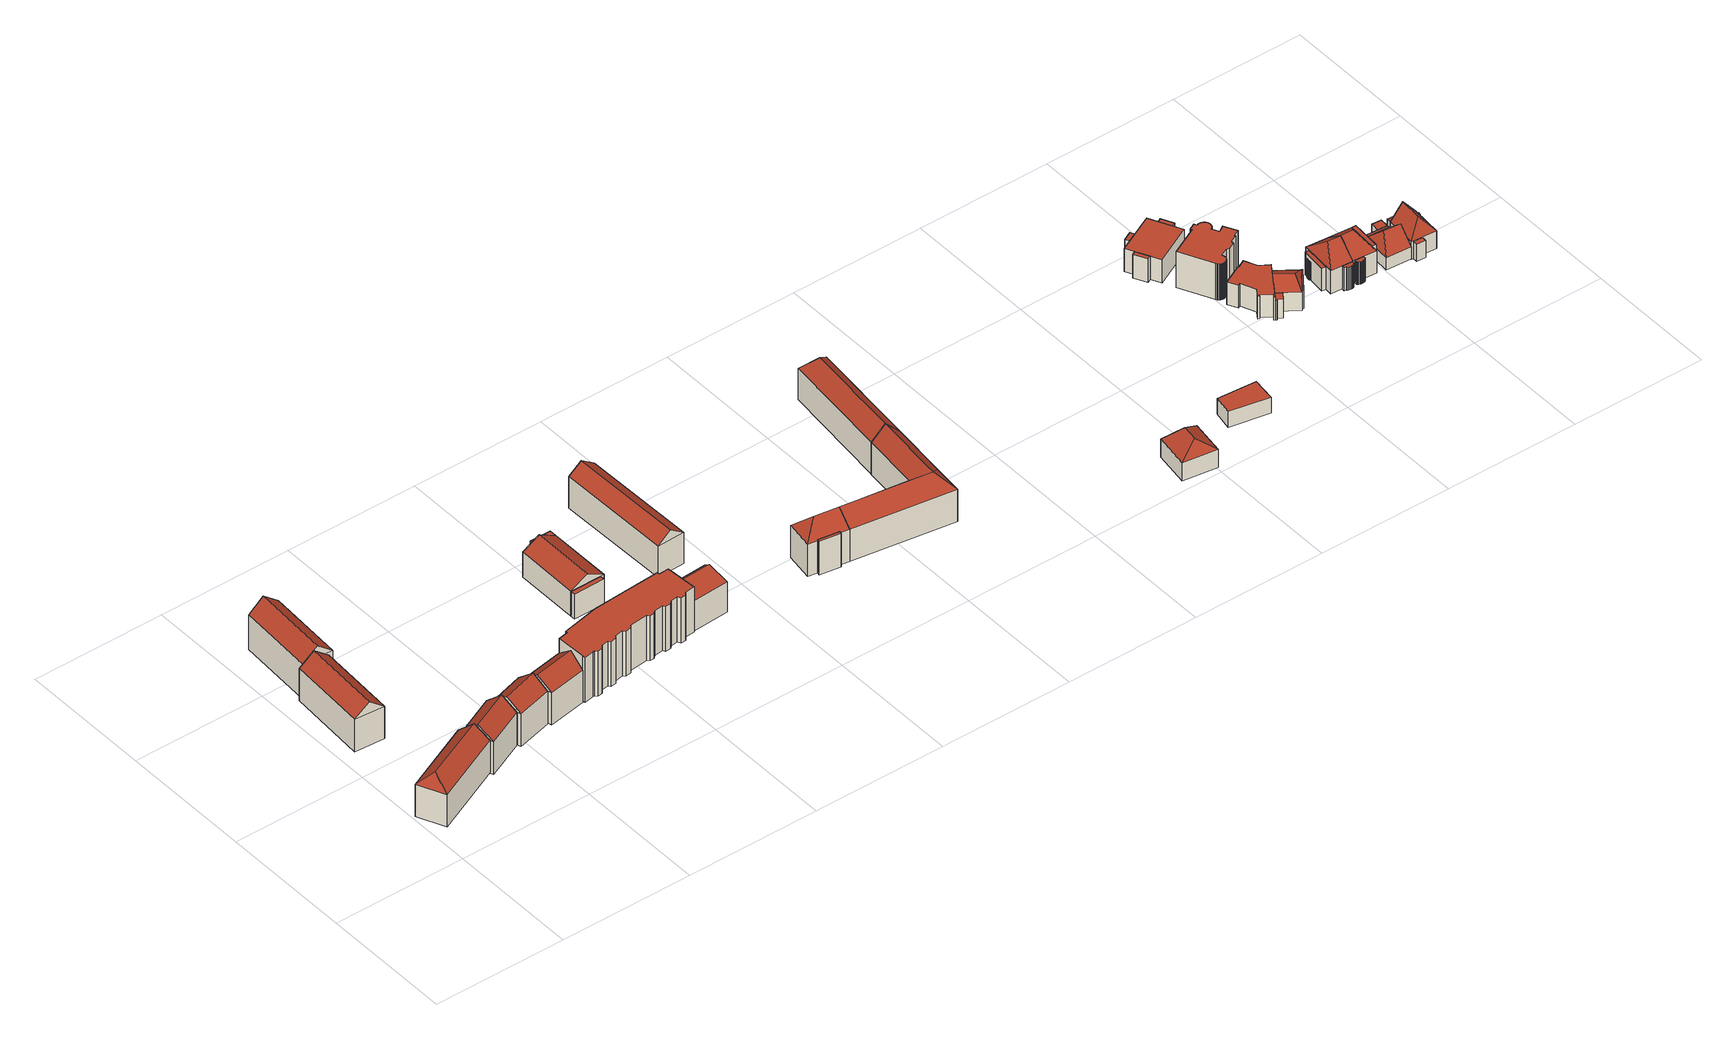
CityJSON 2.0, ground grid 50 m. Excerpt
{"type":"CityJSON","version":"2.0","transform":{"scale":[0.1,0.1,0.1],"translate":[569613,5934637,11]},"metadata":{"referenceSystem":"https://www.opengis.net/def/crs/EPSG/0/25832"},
"CityObjects":{
"building1":{"type":"Building","attributes":{"name":"HirtenstraÃe","Gemeindeschluessel":"02100122","function":"31001_1010","yearOfConstruction":1968,"roofType":"5000","measuredHeight":17.67,"storeysAboveGround":4},"address":[{"country":"Germany","locality":"Hamburg","thoroughfareNumber":"46","thoroughfareName":"Hirtenstraße","postcode":"20535"}],"geometry":[{"type":"Solid","lod":"2","boundaries":[[[[0,1,2,3]],[[4,5,1,0]],[[6,7,5,4]],[[3,2,7,6]],[[0,8,4]],[[6,9,3]],[[3,9,8,0]],[[4,8,9,6]],[[1,5,7,2]]]],"semantics":{"surfaces":[{"type":"WallSurface"},{"type":"RoofSurface","Flaechenneigung":"31.3246011348246","Flaechenrichtung":"245.561181921147","Flaechengroesse":"31.3387186249142"},{"type":"RoofSurface","Flaechenneigung":"48.8897153375881","Flaechenrichtung":"155.558724248042","Flaechengroesse":"205.237942417786"},{"type":"RoofSurface","Flaechenneigung":"48.8897015850675","Flaechenrichtung":"335.559658368193","Flaechengroesse":"205.236421731084"},{"type":"GroundSurface"}],"values":[[0,0,0,0,1,0,2,3,4]]}}]},
"building2":{"type":"Building","attributes":{"name":"HirtenstraÃe","Gemeindeschluessel":"02100122","function":"31001_1010"},"children":["building2-1","building2-2"]},
"building2-1":{"type":"BuildingPart","attributes":{"roofType":"3100","measuredHeight":17.59,"storeysAboveGround":4},"parents":["building2"],"geometry":[{"type":"Solid","lod":"2","boundaries":[[[[10,11,12,13]],[[14,15,11,10]],[[16,17,15,14]],[[13,12,17,16]],[[10,18,14]],[[16,19,13]],[[13,19,18,10]],[[14,18,19,16]],[[11,15,17,12]]]],"semantics":{"surfaces":[{"type":"WallSurface"},{"type":"RoofSurface","Flaechenneigung":"50.7636838396125","Flaechenrichtung":"273.308117384956","Flaechengroesse":"217.953610653265"},{"type":"RoofSurface","Flaechenneigung":"50.7637918884007","Flaechenrichtung":"93.3079691152351","Flaechengroesse":"218.014867359814"},{"type":"GroundSurface"}],"values":[[0,0,0,0,0,0,1,2,3]]}}]},
"building2-2":{"type":"BuildingPart","attributes":{"roofType":"3100","measuredHeight":18.82,"storeysAboveGround":4},"parents":["building2"],"geometry":[{"type":"Solid","lod":"2","boundaries":[[[[20,21,22,23]],[[24,25,21,20]],[[26,27,25,24]],[[23,22,27,26]],[[20,28,24]],[[26,29,23]],[[23,29,28,20]],[[24,28,29,26]],[[21,25,27,22]]]],"semantics":{"surfaces":[{"type":"WallSurface"},{"type":"RoofSurface","Flaechenneigung":"50.785815622503","Flaechenrichtung":"273.311996425385","Flaechengroesse":"215.6021783125"},{"type":"RoofSurface","Flaechenneigung":"50.7859020197884","Flaechenrichtung":"93.3049240391563","Flaechengroesse":"216.837932919486"},{"type":"GroundSurface"}],"values":[[0,0,0,0,0,0,1,2,3]]}}]},
"building3":{"type":"Building","attributes":{"name":"HirtenstraÃe","Gemeindeschluessel":"02100122","function":"31001_1010","yearOfConstruction":1978,"roofType":"3100","measuredHeight":17.82,"storeysAboveGround":4},"address":[{"country":"Germany","locality":"Hamburg","thoroughfareNumber":"50","thoroughfareName":"Hirtenstraße","postcode":"20535"}],"geometry":[{"type":"Solid","lod":"2","boundaries":[[[[30,31,32,33]],[[34,35,31,30]],[[36,37,35,34]],[[33,32,37,36]],[[30,38,34]],[[36,39,33]],[[33,39,38,30]],[[34,38,39,36]],[[31,35,37,32]]]],"semantics":{"surfaces":[{"type":"WallSurface"},{"type":"RoofSurface","Flaechenneigung":"49.4594390039734","Flaechenrichtung":"335.556761459956","Flaechengroesse":"119.600864013788"},{"type":"RoofSurface","Flaechenneigung":"49.4595110312197","Flaechenrichtung":"155.55472494774","Flaechengroesse":"116.788808120127"},{"type":"GroundSurface"}],"values":[[0,0,0,0,0,0,1,2,3]]}}]},
"building4":{"type":"Building","attributes":{"name":"HirtenstraÃe","Gemeindeschluessel":"02100122","function":"31001_1010","yearOfConstruction":1978,"roofType":"3100","measuredHeight":17.81,"storeysAboveGround":4},"address":[{"country":"Germany","locality":"Hamburg","thoroughfareNumber":"52","thoroughfareName":"Hirtenstraße","postcode":"20535"}],"geometry":[{"type":"Solid","lod":"2","boundaries":[[[[40,41,42,43]],[[44,45,41,40]],[[46,47,45,44]],[[43,42,47,46]],[[40,48,44]],[[46,49,43]],[[43,49,48,40]],[[44,48,49,46]],[[41,45,47,42]]]],"semantics":{"surfaces":[{"type":"WallSurface"},{"type":"RoofSurface","Flaechenneigung":"49.5114918136911","Flaechenrichtung":"343.568488450064","Flaechengroesse":"103.909312350534"},{"type":"RoofSurface","Flaechenneigung":"49.4981858055126","Flaechenrichtung":"164.482665050164","Flaechengroesse":"100.227753293554"},{"type":"GroundSurface"}],"values":[[0,0,0,0,0,0,1,2,3]]}}]},
"building5":{"type":"Building","attributes":{"name":"HirtenstraÃe","Gemeindeschluessel":"02100122","function":"31001_1010","yearOfConstruction":1957,"roofType":"3100","measuredHeight":17.53,"storeysAboveGround":4},"address":[{"country":"Germany","locality":"Hamburg","thoroughfareNumber":"54","thoroughfareName":"Hirtenstraße","postcode":"20535"}],"geometry":[{"type":"Solid","lod":"2","boundaries":[[[[50,51,52,53]],[[54,55,51,50]],[[56,57,55,54]],[[53,52,57,56]],[[50,58,54]],[[56,59,53]],[[53,59,58,50]],[[54,58,59,56]],[[51,55,57,52]]]],"semantics":{"surfaces":[{"type":"WallSurface"},{"type":"RoofSurface","Flaechenneigung":"49.9334538128783","Flaechenrichtung":"349.730209899926","Flaechengroesse":"118.022397319422"},{"type":"RoofSurface","Flaechenneigung":"49.9359673510529","Flaechenrichtung":"169.910505547471","Flaechengroesse":"109.217837290809"},{"type":"GroundSurface"}],"values":[[0,0,0,0,0,0,1,2,3]]}}]},
"building6":{"type":"Building","attributes":{"name":"HirtenstraÃe","Gemeindeschluessel":"02100122","function":"31001_1010","yearOfConstruction":1957,"roofType":"1000","measuredHeight":18.1,"storeysAboveGround":4},"address":[{"country":"Germany","locality":"Hamburg","thoroughfareNumber":"58","thoroughfareName":"Hirtenstraße","postcode":"20535"}],"geometry":[{"type":"Solid","lod":"2","boundaries":[[[[60,61,62,63]],[[64,65,61,60]],[[66,67,65,64]],[[68,69,67,66]],[[70,71,69,68]],[[72,73,71,70]],[[74,75,73,72]],[[76,77,75,74]],[[78,79,77,76]],[[80,81,79,78]],[[82,83,81,80]],[[84,85,83,82]],[[86,87,85,84]],[[88,89,87,86]],[[90,91,89,88]],[[92,93,91,90]],[[94,95,93,92]],[[96,97,95,94]],[[98,99,97,96]],[[100,101,99,98]],[[102,103,101,100]],[[104,105,103,102]],[[106,107,105,104]],[[108,109,107,106]],[[110,111,109,108]],[[112,113,111,110]],[[114,115,113,112]],[[116,117,115,114]],[[118,119,117,116]],[[120,121,119,118]],[[122,123,121,120]],[[124,125,123,122]],[[126,127,125,124]],[[128,129,127,126]],[[130,131,129,128]],[[132,133,131,130]],[[63,62,133,132]],[[130,128,126,124,122,120,118,116,114,112,110,108,106,104,102,100,98,96,94,92,90,88,86,84,82,80,78,76,74,72,70,68,66,64,60,63,132]],[[61,65,67,69,71,73,75,77,79,81,83,85,87,89,91,93,95,97,99,101,103,105,107,109,111,113,115,117,119,121,123,125,127,129,131,133,62]]]],"semantics":{"surfaces":[{"type":"WallSurface"},{"type":"RoofSurface","Flaechenneigung":"90","Flaechenrichtung":"0","Flaechengroesse":"638.93605648584"},{"type":"GroundSurface"}],"values":[[0,0,0,0,0,0,0,0,0,0,0,0,0,0,0,0,0,0,0,0,0,0,0,0,0,0,0,0,0,0,0,0,0,0,0,0,0,1,2]]}}]},
"building7":{"type":"Building","attributes":{"name":"HirtenstraÃe","Gemeindeschluessel":"02100122","function":"31001_1010"},"children":["building7-1","building7-2","building7-3"]},
"building7-1":{"type":"BuildingPart","attributes":{"roofType":"3100","measuredHeight":13.68,"storeysAboveGround":3},"parents":["building7"],"geometry":[{"type":"Solid","lod":"2","boundaries":[[[[134,135,136,137]],[[138,139,135,134]],[[140,141,139,138]],[[137,136,141,140]],[[134,142,138]],[[140,143,137]],[[137,143,142,134]],[[138,142,143,140]],[[135,139,141,136]]]],"semantics":{"surfaces":[{"type":"WallSurface"},{"type":"RoofSurface","Flaechenneigung":"60.0924836878025","Flaechenrichtung":"90.1218256822221","Flaechengroesse":"182.211302175357"},{"type":"RoofSurface","Flaechenneigung":"60.0924201190927","Flaechenrichtung":"270.101004410399","Flaechengroesse":"182.183318570983"},{"type":"GroundSurface"}],"values":[[0,0,0,0,0,0,1,2,3]]}}]},
"building7-2":{"type":"BuildingPart","attributes":{"roofType":"1000","measuredHeight":9.92,"storeysAboveGround":3},"parents":["building7"],"geometry":[{"type":"Solid","lod":"2","boundaries":[[[[144,145,146,147]],[[148,149,145,144]],[[138,139,149,148]],[[147,146,139,138]],[[148,144,147,138]],[[145,149,139,146]]]],"semantics":{"surfaces":[{"type":"WallSurface"},{"type":"RoofSurface","Flaechenneigung":"90","Flaechenrichtung":"0","Flaechengroesse":"21.18353715275"},{"type":"GroundSurface"}],"values":[[0,0,0,0,1,2]]}}]},
"building7-3":{"type":"BuildingPart","attributes":{"roofType":"1000","measuredHeight":9.92,"storeysAboveGround":3},"parents":["building7"],"geometry":[{"type":"Solid","lod":"2","boundaries":[[[[150,151,152,153]],[[154,155,151,150]],[[137,136,155,154]],[[153,152,136,137]],[[154,150,153,137]],[[151,155,136,152]]]],"semantics":{"surfaces":[{"type":"WallSurface"},{"type":"RoofSurface","Flaechenneigung":"90","Flaechenrichtung":"0","Flaechengroesse":"21.7831168271167"},{"type":"GroundSurface"}],"values":[[0,0,0,0,1,2]]}}]},
"building8":{"type":"Building","attributes":{"name":"Hammer Steindamm","Gemeindeschluessel":"02100122","function":"31001_1010","yearOfConstruction":1957,"roofType":"5000","measuredHeight":17.58,"storeysAboveGround":4},"address":[{"country":"Germany","locality":"Hamburg","thoroughfareNumber":"146","thoroughfareName":"Hammer Steindamm","postcode":"20535"}],"geometry":[{"type":"Solid","lod":"2","boundaries":[[[[156,157,158,159]],[[160,161,157,156]],[[162,163,161,160]],[[159,158,163,162]],[[156,164,160]],[[162,165,159]],[[159,165,164,156]],[[160,164,165,162]],[[157,161,163,158]]]],"semantics":{"surfaces":[{"type":"WallSurface"},{"type":"RoofSurface","Flaechenneigung":"28.4643413078306","Flaechenrichtung":"87.4020959257672","Flaechengroesse":"32.0772553546025"},{"type":"RoofSurface","Flaechenneigung":"45.3066461157288","Flaechenrichtung":"357.188109706537","Flaechengroesse":"95.276224586997"},{"type":"RoofSurface","Flaechenneigung":"45.3092478226546","Flaechenrichtung":"176.643185557677","Flaechengroesse":"94.0233128691073"},{"type":"GroundSurface"}],"values":[[0,0,0,0,1,0,2,3,4]]}}]},
"building9":{"type":"Building","attributes":{"name":"Hammer Steindamm","Gemeindeschluessel":"02100122","function":"31001_1010","yearOfConstruction":1957,"roofType":"3100","measuredHeight":16.43,"storeysAboveGround":4},"address":[{"country":"Germany","locality":"Hamburg","thoroughfareNumber":"144","thoroughfareName":"Hammer Steindamm","postcode":"20535"}],"geometry":[{"type":"Solid","lod":"2","boundaries":[[[[166,167,168,169]],[[170,171,167,166]],[[172,173,171,170]],[[169,168,173,172]],[[166,174,170]],[[172,175,169]],[[169,175,174,166]],[[170,174,175,172]],[[167,171,173,168]]]],"semantics":{"surfaces":[{"type":"WallSurface"},{"type":"RoofSurface","Flaechenneigung":"53.6496606621401","Flaechenrichtung":"88.8705215685183","Flaechengroesse":"280.040693705272"},{"type":"RoofSurface","Flaechenneigung":"53.649637243758","Flaechenrichtung":"268.871179794385","Flaechengroesse":"280.040630167555"},{"type":"GroundSurface"}],"values":[[0,0,0,0,0,0,1,2,3]]}}]},
"building10":{"type":"Building","attributes":{"name":"Hammer Steindamm","Gemeindeschluessel":"02100123","function":"31001_1010"},"children":["building10-1","building10-2"]},
"building10-1":{"type":"BuildingPart","attributes":{"roofType":"1000","measuredHeight":13.47,"storeysAboveGround":4},"parents":["building10"],"geometry":[{"type":"Solid","lod":"2","boundaries":[[[[176,177,178,179]],[[180,181,177,176]],[[182,183,181,180]],[[179,178,183,182]],[[180,176,179,182]],[[177,181,183,178]]]],"semantics":{"surfaces":[{"type":"WallSurface"},{"type":"RoofSurface","Flaechenneigung":"90","Flaechenrichtung":"0","Flaechengroesse":"8.40515399006671"},{"type":"GroundSurface"}],"values":[[0,0,0,0,1,2]]}}]},
"building10-2":{"type":"BuildingPart","attributes":{"roofType":"5000","measuredHeight":18.06,"storeysAboveGround":4},"parents":["building10"],"geometry":[{"type":"Solid","lod":"2","boundaries":[[[[184,185,186,187]],[[188,189,185,184]],[[190,191,189,188]],[[187,186,191,190]],[[184,192,188]],[[190,193,187]],[[187,193,192,184]],[[188,192,193,190]],[[185,189,191,186]]]],"semantics":{"surfaces":[{"type":"WallSurface"},{"type":"RoofSurface","Flaechenneigung":"45.5548303357599","Flaechenrichtung":"278.319046388769","Flaechengroesse":"39.4749295485664"},{"type":"RoofSurface","Flaechenneigung":"46.1397227840708","Flaechenrichtung":"188.839650772282","Flaechengroesse":"89.3511293523511"},{"type":"RoofSurface","Flaechenneigung":"46.1521485223702","Flaechenrichtung":"8.4456602921245","Flaechengroesse":"85.6210846638141"},{"type":"GroundSurface"}],"values":[[0,0,0,0,1,0,2,3,4]]}}]},
"building11":{"type":"Building","attributes":{"name":"Beim Hammer Marktplatz","Gemeindeschluessel":"02100123","function":"31001_1010"},"children":["building11-1","building11-2"]},
"building11-1":{"type":"BuildingPart","attributes":{"roofType":"5000","measuredHeight":18.16,"storeysAboveGround":4},"parents":["building11"],"geometry":[{"type":"Solid","lod":"2","boundaries":[[[[194,195,196,197]],[[198,199,195,194]],[[200,201,199,198]],[[197,196,201,200]],[[194,202,198]],[[200,193,197]],[[197,193,202,194]],[[198,202,193,200]],[[195,199,201,196]]]],"semantics":{"surfaces":[{"type":"WallSurface"},{"type":"RoofSurface","Flaechenneigung":"44.4666060634379","Flaechenrichtung":"95.9821084284157","Flaechengroesse":"42.1534410983937"},{"type":"RoofSurface","Flaechenneigung":"46.3262978250417","Flaechenrichtung":"7.8956964439785","Flaechengroesse":"279.004340554417"},{"type":"RoofSurface","Flaechenneigung":"46.3133332948396","Flaechenrichtung":"188.298802703624","Flaechengroesse":"276.86511825809"},{"type":"GroundSurface"}],"values":[[0,0,0,0,1,0,2,3,4]]}}]},
"building11-2":{"type":"BuildingPart","attributes":{"roofType":"5000","measuredHeight":18.16,"storeysAboveGround":4},"parents":["building11"],"geometry":[{"type":"Solid","lod":"2","boundaries":[[[[194,195,203,204]],[[205,206,195,194]],[[207,208,206,205]],[[204,203,208,207]],[[194,202,205]],[[207,209,204]],[[204,209,202,194]],[[205,202,209,207]],[[195,206,208,203]]]],"semantics":{"surfaces":[{"type":"WallSurface"},{"type":"RoofSurface","Flaechenneigung":"-46.8521429129265","Flaechenrichtung":"187.722964297991","Flaechengroesse":"40.2314115668287"},{"type":"RoofSurface","Flaechenneigung":"44.4677695386554","Flaechenrichtung":"95.9815826171986","Flaechengroesse":"184.138882746439"},{"type":"RoofSurface","Flaechenneigung":"44.4678046639466","Flaechenrichtung":"275.98073757254","Flaechengroesse":"182.941471892645"},{"type":"GroundSurface"}],"values":[[0,0,0,0,1,0,2,3,4]]}}]},
"building12":{"type":"Building","attributes":{"name":"Beim Hammer Marktplatz","Gemeindeschluessel":"02100123","function":"31001_1010","yearOfConstruction":1957,"roofType":"5000","measuredHeight":17.96,"storeysAboveGround":4},"address":[{"country":"Germany","locality":"Hamburg","thoroughfareNumber":"2","thoroughfareName":"Beim Hammer Marktplatz","postcode":"20535"}],"geometry":[{"type":"Solid","lod":"2","boundaries":[[[[210,211,212,213]],[[214,215,211,210]],[[216,217,215,214]],[[213,212,217,216]],[[210,218,214]],[[216,209,213]],[[213,209,218,210]],[[214,218,209,216]],[[211,215,217,212]]]],"semantics":{"surfaces":[{"type":"WallSurface"},{"type":"RoofSurface","Flaechenneigung":"41.6377610659148","Flaechenrichtung":"5.9810172607148","Flaechengroesse":"36.0223293755541"},{"type":"RoofSurface","Flaechenneigung":"45.0875754992779","Flaechenrichtung":"275.980444205377","Flaechengroesse":"293.764576721864"},{"type":"RoofSurface","Flaechenneigung":"45.0875075929984","Flaechenrichtung":"95.9816778414143","Flaechengroesse":"293.739416363366"},{"type":"GroundSurface"}],"values":[[0,0,0,0,1,0,2,3,4]]}}]},
"building13":{"type":"Building","attributes":{"name":"Bei der Hammer Kirche","Gemeindeschluessel":"02100123","function":"31001_1010","yearOfConstruction":1957,"roofType":"3200","measuredHeight":11.71,"storeysAboveGround":2},"address":[{"country":"Germany","locality":"Hamburg","thoroughfareNumber":"14","thoroughfareName":"Bei der Hammer Kirche","postcode":"20535"}],"geometry":[{"type":"Solid","lod":"2","boundaries":[[[[219,220,221,222]],[[223,224,220,219]],[[225,226,224,223]],[[222,221,226,225]],[[219,227,223]],[[225,228,222]],[[222,228,227,219]],[[223,227,228,225]],[[220,224,226,221]]]],"semantics":{"surfaces":[{"type":"WallSurface"},{"type":"RoofSurface","Flaechenneigung":"38.4083419593647","Flaechenrichtung":"8.24350930190281","Flaechengroesse":"37.2922431195112"},{"type":"RoofSurface","Flaechenneigung":"38.4083419603843","Flaechenrichtung":"188.243509287445","Flaechengroesse":"37.2922431198119"},{"type":"RoofSurface","Flaechenneigung":"54.751379636775","Flaechenrichtung":"278.245706963742","Flaechengroesse":"77.0442582780978"},{"type":"RoofSurface","Flaechenneigung":"54.751484424285","Flaechenrichtung":"98.2457069651185","Flaechengroesse":"77.0442582784924"},{"type":"GroundSurface"}],"values":[[0,0,0,0,1,2,3,4,5]]}}]},
"building14":{"type":"Building","attributes":{"name":"Bei der Hammer Kirche","Gemeindeschluessel":"02100123","function":"31001_1010","yearOfConstruction":1957,"roofType":"1000","measuredHeight":6.35,"storeysAboveGround":2},"address":[{"country":"Germany","locality":"Hamburg","thoroughfareNumber":"16","thoroughfareName":"Bei der Hammer Kirche","postcode":"20535"}],"geometry":[{"type":"Solid","lod":"2","boundaries":[[[[229,230,231,232]],[[233,234,230,229]],[[235,236,234,233]],[[232,231,236,235]],[[233,229,232,235]],[[230,234,236,231]]]],"semantics":{"surfaces":[{"type":"WallSurface"},{"type":"RoofSurface","Flaechenneigung":"90","Flaechenrichtung":"0","Flaechengroesse":"120.998585508542"},{"type":"GroundSurface"}],"values":[[0,0,0,0,1,2]]}}]},
"building15":{"type":"Building","attributes":{"name":"Bei der Hammer Kirche","Gemeindeschluessel":"02100123","function":"31001_1010"},"children":["building15-1","building15-2","building15-3","building15-4"]},
"building15-1":{"type":"BuildingPart","attributes":{"roofType":"1000","measuredHeight":9.38,"storeysAboveGround":3},"parents":["building15"],"geometry":[{"type":"Solid","lod":"2","boundaries":[[[[237,238,239,240]],[[241,242,238,237]],[[243,244,242,241]],[[240,239,244,243]],[[241,237,240,243]],[[238,242,244,239]]]],"semantics":{"surfaces":[{"type":"WallSurface"},{"type":"RoofSurface","Flaechenneigung":"90","Flaechenrichtung":"0","Flaechengroesse":"209.265725004726"},{"type":"GroundSurface"}],"values":[[0,0,0,0,1,2]]}}]},
"building15-2":{"type":"BuildingPart","attributes":{"roofType":"1000","measuredHeight":9.38,"storeysAboveGround":3},"parents":["building15"],"geometry":[{"type":"Solid","lod":"2","boundaries":[[[[245,246,247,248]],[[249,250,246,245]],[[251,252,250,249]],[[248,247,252,251]],[[249,245,248,251]],[[246,250,252,247]]]],"semantics":{"surfaces":[{"type":"WallSurface"},{"type":"RoofSurface","Flaechenneigung":"90","Flaechenrichtung":"0","Flaechengroesse":"8.11221704151191"},{"type":"GroundSurface"}],"values":[[0,0,0,0,1,2]]}}]},
"building15-3":{"type":"BuildingPart","attributes":{"roofType":"1000","measuredHeight":9.38,"storeysAboveGround":3},"parents":["building15"],"geometry":[{"type":"Solid","lod":"2","boundaries":[[[[253,254,255,256]],[[257,258,254,253]],[[259,260,258,257]],[[256,255,260,259]],[[257,253,256,259]],[[254,258,260,255]]]],"semantics":{"surfaces":[{"type":"WallSurface"},{"type":"RoofSurface","Flaechenneigung":"90","Flaechenrichtung":"0","Flaechengroesse":"7.45235750081615"},{"type":"GroundSurface"}],"values":[[0,0,0,0,1,2]]}}]},
"building15-4":{"type":"BuildingPart","attributes":{"roofType":"1000","measuredHeight":9.38,"storeysAboveGround":3},"parents":["building15"],"geometry":[{"type":"Solid","lod":"2","boundaries":[[[[261,262,263,264]],[[265,266,262,261]],[[267,268,266,265]],[[264,263,268,267]],[[265,261,264,267]],[[262,266,268,263]]]],"semantics":{"surfaces":[{"type":"WallSurface"},{"type":"RoofSurface","Flaechenneigung":"90","Flaechenrichtung":"0","Flaechengroesse":"6.30974900229678"},{"type":"GroundSurface"}],"values":[[0,0,0,0,1,2]]}}]},
"building16":{"type":"Building","attributes":{"name":"Bei der Hammer Kirche","Gemeindeschluessel":"02100123","function":"31001_1010","yearOfConstruction":1948,"roofType":"1000","measuredHeight":9.11,"storeysAboveGround":2},"address":[{"country":"Germany","locality":"Hamburg","thoroughfareNumber":"7","thoroughfareName":"Bei der Hammer Kirche","postcode":"20535"}],"geometry":[{"type":"Solid","lod":"2","boundaries":[[[[269,270,271,272]],[[273,274,270,269]],[[275,276,274,273]],[[277,278,276,275]],[[279,280,278,277]],[[281,282,280,279]],[[283,284,282,281]],[[285,286,284,283]],[[287,288,286,285]],[[289,290,288,287]],[[291,292,290,289]],[[293,294,292,291]],[[295,296,294,293]],[[297,298,296,295]],[[299,300,298,297]],[[272,271,300,299]],[[297,295,293,291,289,287,285,283,281,279,277,275,273,269,272,299]],[[270,274,276,278,280,282,284,286,288,290,292,294,296,298,300,271]]]],"semantics":{"surfaces":[{"type":"WallSurface"},{"type":"RoofSurface","Flaechenneigung":"90","Flaechenrichtung":"0","Flaechengroesse":"153.040542993195"},{"type":"GroundSurface"}],"values":[[0,0,0,0,0,0,0,0,0,0,0,0,0,0,0,0,1,2]]}}]},
"building17":{"type":"Building","attributes":{"name":"Bei der Hammer Kirche","Gemeindeschluessel":"02100123","function":"31001_1010","yearOfConstruction":1957,"roofType":"1000","measuredHeight":14.52,"storeysAboveGround":3},"address":[{"country":"Germany","locality":"Hamburg","thoroughfareNumber":"5","thoroughfareName":"Bei der Hammer Kirche","postcode":"20535"}],"geometry":[{"type":"Solid","lod":"2","boundaries":[[[[301,302,303,304]],[[305,306,302,301]],[[307,308,306,305]],[[309,310,308,307]],[[311,312,310,309]],[[313,314,312,311]],[[315,316,314,313]],[[317,318,316,315]],[[319,320,318,317]],[[321,322,320,319]],[[323,324,322,321]],[[325,326,324,323]],[[327,328,326,325]],[[329,330,328,327]],[[331,332,330,329]],[[333,334,332,331]],[[335,336,334,333]],[[337,338,336,335]],[[339,340,338,337]],[[341,342,340,339]],[[343,344,342,341]],[[345,346,344,343]],[[347,348,346,345]],[[349,350,348,347]],[[351,352,350,349]],[[353,354,352,351]],[[355,356,354,353]],[[357,358,356,355]],[[359,360,358,357]],[[361,362,360,359]],[[363,364,362,361]],[[365,366,364,363]],[[367,368,366,365]],[[369,370,368,367]],[[371,372,370,369]],[[373,374,372,371]],[[375,376,374,373]],[[377,378,376,375]],[[379,380,378,377]],[[381,382,380,379]],[[383,384,382,381]],[[385,386,384,383]],[[387,388,386,385]],[[389,390,388,387]],[[391,392,390,389]],[[393,394,392,391]],[[395,396,394,393]],[[397,398,396,395]],[[399,400,398,397]],[[401,402,400,399]],[[403,404,402,401]],[[304,303,404,403]],[[401,399,397,395,393,391,389,387,385,383,381,379,377,375,373,371,369,367,365,363,361,359,357,355,353,351,349,347,345,343,341,339,337,335,333,331,329,327,325,323,321,319,317,315,313,311,309,307,305,301,304,403]],[[302,306,308,310,312,314,316,318,320,322,324,326,328,330,332,334,336,338,340,342,344,346,348,350,352,354,356,358,360,362,364,366,368,370,372,374,376,378,380,382,384,386,388,390,392,394,396,398,400,402,404,303]]]],"semantics":{"surfaces":[{"type":"WallSurface"},{"type":"RoofSurface","Flaechenneigung":"90","Flaechenrichtung":"0","Flaechengroesse":"234.365279666249"},{"type":"GroundSurface"}],"values":[[0,0,0,0,0,0,0,0,0,0,0,0,0,0,0,0,0,0,0,0,0,0,0,0,0,0,0,0,0,0,0,0,0,0,0,0,0,0,0,0,0,0,0,0,0,0,0,0,0,0,0,0,1,2]]}}]},
"building18":{"type":"Building","attributes":{"name":"Horner Weg","Gemeindeschluessel":"02100123","function":"31001_1010"},"children":["building18-1","building18-2","building18-3"]},
"building18-1":{"type":"BuildingPart","attributes":{"roofType":"5000","measuredHeight":10.44,"storeysAboveGround":2},"parents":["building18"],"geometry":[{"type":"Solid","lod":"2","boundaries":[[[[405,406,288,407]],[[408,409,406,405]],[[410,411,409,408]],[[407,288,411,410]],[[405,412,408]],[[410,413,407]],[[407,413,412,405]],[[408,412,413,410]],[[406,409,411,288]]]],"semantics":{"surfaces":[{"type":"WallSurface"},{"type":"RoofSurface","Flaechenneigung":"32.7116075177989","Flaechenrichtung":"126.00246226469","Flaechengroesse":"19.6111713195078"},{"type":"RoofSurface","Flaechenneigung":"60.6991165196423","Flaechenrichtung":"36.3637083866887","Flaechengroesse":"50.2912831516544"},{"type":"RoofSurface","Flaechenneigung":"60.7039797393629","Flaechenrichtung":"215.819960686035","Flaechengroesse":"49.0948196220652"},{"type":"GroundSurface"}],"values":[[0,0,0,0,1,0,2,3,4]]}}]},
"building18-2":{"type":"BuildingPart","attributes":{"roofType":"1000","measuredHeight":7.38,"storeysAboveGround":2},"parents":["building18"],"geometry":[{"type":"Solid","lod":"2","boundaries":[[[[414,415,406,405]],[[416,417,415,414]],[[418,419,417,416]],[[405,406,419,418]],[[416,414,405,418]],[[415,417,419,406]]]],"semantics":{"surfaces":[{"type":"WallSurface"},{"type":"RoofSurface","Flaechenneigung":"90","Flaechenrichtung":"0","Flaechengroesse":"5.60802769440036"},{"type":"GroundSurface"}],"values":[[0,0,0,0,1,2]]}}]},
"building18-3":{"type":"BuildingPart","attributes":{"roofType":"1000","measuredHeight":7.38,"storeysAboveGround":2},"parents":["building18"],"geometry":[{"type":"Solid","lod":"2","boundaries":[[[[420,290,421,422]],[[410,411,290,420]],[[423,424,411,410]],[[425,426,424,423]],[[427,428,426,425]],[[422,421,428,427]],[[425,423,410,420,422,427]],[[290,411,424,426,428,421]]]],"semantics":{"surfaces":[{"type":"WallSurface"},{"type":"RoofSurface","Flaechenneigung":"90","Flaechenrichtung":"0","Flaechengroesse":"9.51005649415639"},{"type":"GroundSurface"}],"values":[[0,0,0,0,0,0,1,2]]}}]},
"building19":{"type":"Building","attributes":{"name":"Horner Weg","Gemeindeschluessel":"02100123","function":"31001_1010"},"children":["building19-1","building19-2","building19-3","building19-4"]},
"building19-1":{"type":"BuildingPart","attributes":{"roofType":"5000","measuredHeight":14.7,"storeysAboveGround":2},"parents":["building19"],"geometry":[{"type":"Solid","lod":"2","boundaries":[[[[429,430,431,432]],[[433,434,430,429]],[[435,436,434,433]],[[432,431,436,435]],[[429,437,433]],[[435,438,432]],[[432,438,437,429]],[[433,437,438,435]],[[430,434,436,431]]]],"semantics":{"surfaces":[{"type":"WallSurface"},{"type":"RoofSurface","Flaechenneigung":"33.3859257593604","Flaechenrichtung":"275.0033701521","Flaechengroesse":"45.4764313899567"},{"type":"RoofSurface","Flaechenneigung":"51.624486995443","Flaechenrichtung":"184.401893368665","Flaechengroesse":"58.2602174069289"},{"type":"RoofSurface","Flaechenneigung":"51.625003024246","Flaechenrichtung":"4.73289379382556","Flaechengroesse":"57.7744790805322"},{"type":"GroundSurface"}],"values":[[0,0,0,0,1,0,2,3,4]]}}]},
"building19-2":{"type":"BuildingPart","attributes":{"roofType":"1000","measuredHeight":9.23,"storeysAboveGround":2},"parents":["building19"],"geometry":[{"type":"Solid","lod":"2","boundaries":[[[[439,440,441,442]],[[443,444,440,439]],[[445,446,444,443]],[[442,441,446,445]],[[443,439,442,445]],[[440,444,446,441]]]],"semantics":{"surfaces":[{"type":"WallSurface"},{"type":"RoofSurface","Flaechenneigung":"90","Flaechenrichtung":"0","Flaechengroesse":"13.2664452720144"},{"type":"GroundSurface"}],"values":[[0,0,0,0,1,2]]}}]},
"building19-3":{"type":"BuildingPart","attributes":{"roofType":"1000","measuredHeight":7.21,"storeysAboveGround":2},"parents":["building19"],"geometry":[{"type":"Solid","lod":"2","boundaries":[[[[447,448,449,450]],[[451,452,448,447]],[[453,454,452,451]],[[455,456,454,453]],[[457,458,456,455]],[[459,460,458,457]],[[461,462,460,459]],[[463,464,462,461]],[[465,466,464,463]],[[450,449,466,465]],[[463,461,459,457,455,453,451,447,450,465]],[[448,452,454,456,458,460,462,464,466,449]]]],"semantics":{"surfaces":[{"type":"WallSurface"},{"type":"RoofSurface","Flaechenneigung":"90","Flaechenrichtung":"0","Flaechengroesse":"0.678707496928229"},{"type":"GroundSurface"}],"values":[[0,0,0,0,0,0,0,0,0,0,1,2]]}}]},
"building19-4":{"type":"BuildingPart","attributes":{"roofType":"1000","measuredHeight":9.23,"storeysAboveGround":2},"parents":["building19"],"geometry":[{"type":"Solid","lod":"2","boundaries":[[[[467,468,469,470]],[[471,472,468,467]],[[473,474,472,471]],[[475,476,474,473]],[[477,478,476,475]],[[479,480,478,477]],[[481,482,480,479]],[[483,484,482,481]],[[485,486,484,483]],[[487,488,486,485]],[[470,469,488,487]],[[485,483,481,479,477,475,473,471,467,470,487]],[[468,472,474,476,478,480,482,484,486,488,469]]]],"semantics":{"surfaces":[{"type":"WallSurface"},{"type":"RoofSurface","Flaechenneigung":"90","Flaechenrichtung":"0","Flaechengroesse":"5.62915680302466"},{"type":"GroundSurface"}],"values":[[0,0,0,0,0,0,0,0,0,0,0,1,2]]}}]},
"building20":{"type":"Building","attributes":{"name":"Horner Weg","Gemeindeschluessel":"02100123","function":"31001_1010"},"children":["building20-1","building20-2","building20-3","building20-4","building20-5"]},
"building20-1":{"type":"BuildingPart","attributes":{"roofType":"1000","measuredHeight":8.95,"storeysAboveGround":2},"parents":["building20"],"geometry":[{"type":"Solid","lod":"2","boundaries":[[[[489,490,491,492]],[[493,494,490,489]],[[495,496,494,493]],[[497,498,496,495]],[[499,500,498,497]],[[501,502,500,499]],[[503,504,502,501]],[[505,506,504,503]],[[507,508,506,505]],[[509,510,508,507]],[[511,512,510,509]],[[513,514,512,511]],[[492,491,514,513]],[[511,509,507,505,503,501,499,497,495,493,489,492,513]],[[490,494,496,498,500,502,504,506,508,510,512,514,491]]]],"semantics":{"surfaces":[{"type":"WallSurface"},{"type":"RoofSurface","Flaechenneigung":"90","Flaechenrichtung":"0","Flaechengroesse":"4.86264779492235"},{"type":"GroundSurface"}],"values":[[0,0,0,0,0,0,0,0,0,0,0,0,0,1,2]]}}]},
"building20-2":{"type":"BuildingPart","attributes":{"roofType":"5000","measuredHeight":14.43,"storeysAboveGround":2},"parents":["building20"],"geometry":[{"type":"Solid","lod":"2","boundaries":[[[[515,516,517,518]],[[519,520,516,515]],[[521,522,520,519]],[[518,517,522,521]],[[515,523,519]],[[521,524,518]],[[518,524,523,515]],[[519,523,524,521]],[[516,520,522,517]]]],"semantics":{"surfaces":[{"type":"WallSurface"},{"type":"RoofSurface","Flaechenneigung":"37.2104491983259","Flaechenrichtung":"94.2995165126526","Flaechengroesse":"47.2782952218609"},{"type":"RoofSurface","Flaechenneigung":"51.4862938462759","Flaechenrichtung":"4.4742052384866","Flaechengroesse":"59.2129608468865"},{"type":"RoofSurface","Flaechenneigung":"51.4863484856072","Flaechenrichtung":"184.219398629695","Flaechengroesse":"59.4755496904906"},{"type":"GroundSurface"}],"values":[[0,0,0,0,1,0,2,3,4]]}}]},
"building20-3":{"type":"BuildingPart","attributes":{"roofType":"1000","measuredHeight":8.95,"storeysAboveGround":2},"parents":["building20"],"geometry":[{"type":"Solid","lod":"2","boundaries":[[[[525,526,527,528]],[[515,516,526,525]],[[529,530,516,515]],[[528,527,530,529]],[[515,525,528,529]],[[526,516,530,527]]]],"semantics":{"surfaces":[{"type":"WallSurface"},{"type":"RoofSurface","Flaechenneigung":"90","Flaechenrichtung":"0","Flaechengroesse":"17.3952615655874"},{"type":"GroundSurface"}],"values":[[0,0,0,0,1,2]]}}]},
"building20-4":{"type":"BuildingPart","attributes":{"roofType":"1000","measuredHeight":3.48,"storeysAboveGround":2},"parents":["building20"],"geometry":[{"type":"Solid","lod":"2","boundaries":[[[[531,532,533,534]],[[535,536,532,531]],[[537,530,536,535]],[[534,533,530,537]],[[535,531,534,537]],[[532,536,530,533]]]],"semantics":{"surfaces":[{"type":"WallSurface"},{"type":"RoofSurface","Flaechenneigung":"90","Flaechenrichtung":"0","Flaechengroesse":"31.5211964817117"},{"type":"GroundSurface"}],"values":[[0,0,0,0,1,2]]}}]},
"building20-5":{"type":"BuildingPart","attributes":{"roofType":"1000","measuredHeight":5.52,"storeysAboveGround":2},"parents":["building20"],"geometry":[{"type":"Solid","lod":"2","boundaries":[[[[538,539,540,541]],[[542,543,539,538]],[[544,545,543,542]],[[546,547,545,544]],[[548,549,547,546]],[[550,551,549,548]],[[552,553,551,550]],[[554,555,553,552]],[[556,557,555,554]],[[541,540,557,556]],[[554,552,550,548,546,544,542,538,541,556]],[[539,543,545,547,549,551,553,555,557,540]]]],"semantics":{"surfaces":[{"type":"WallSurface"},{"type":"RoofSurface","Flaechenneigung":"90","Flaechenrichtung":"0","Flaechengroesse":"0.631974954287219"},{"type":"GroundSurface"}],"values":[[0,0,0,0,0,0,0,0,0,0,1,2]]}}]},
"building21":{"type":"Building","attributes":{"name":"Horner Weg","Gemeindeschluessel":"02100123","function":"31001_1010"},"children":["building21-1","building21-2","building21-3","building21-4"]},
"building21-1":{"type":"BuildingPart","attributes":{"roofType":"1000","measuredHeight":4.62,"storeysAboveGround":1},"parents":["building21"],"geometry":[{"type":"Solid","lod":"2","boundaries":[[[[558,559,560,561]],[[562,563,559,558]],[[564,565,563,562]],[[566,567,565,564]],[[568,569,567,566]],[[570,571,569,568]],[[572,573,571,570]],[[574,575,573,572]],[[561,560,575,574]],[[572,570,568,566,564,562,558,561,574]],[[559,563,565,567,569,571,573,575,560]]]],"semantics":{"surfaces":[{"type":"WallSurface"},{"type":"RoofSurface","Flaechenneigung":"90","Flaechenrichtung":"0","Flaechengroesse":"0.755847148651517"},{"type":"GroundSurface"}],"values":[[0,0,0,0,0,0,0,0,0,1,2]]}}]},
"building21-2":{"type":"BuildingPart","attributes":{"roofType":"5000","measuredHeight":9.98,"storeysAboveGround":1},"parents":["building21"],"geometry":[{"type":"Solid","lod":"2","boundaries":[[[[576,577,578,579]],[[580,581,577,576]],[[582,583,581,580]],[[579,578,583,582]],[[576,584,580]],[[582,585,579]],[[579,585,584,576]],[[580,584,585,582]],[[577,581,583,578]]]],"semantics":{"surfaces":[{"type":"WallSurface"},{"type":"RoofSurface","Flaechenneigung":"30.2761252740689","Flaechenrichtung":"274.517926696807","Flaechengroesse":"36.7367252149462"},{"type":"RoofSurface","Flaechenneigung":"47.8612413787465","Flaechenrichtung":"184.488234695086","Flaechengroesse":"63.1345859619517"},{"type":"RoofSurface","Flaechenneigung":"47.8610682974807","Flaechenrichtung":"4.35199194389327","Flaechengroesse":"63.1558778648721"},{"type":"GroundSurface"}],"values":[[0,0,0,0,1,0,2,3,4]]}}]},
"building21-3":{"type":"BuildingPart","attributes":{"roofType":"1000","measuredHeight":4.09,"storeysAboveGround":1},"parents":["building21"],"geometry":[{"type":"Solid","lod":"2","boundaries":[[[[586,587,588,589]],[[590,591,587,586]],[[592,583,591,590]],[[589,588,583,592]],[[590,586,589,592]],[[587,591,583,588]]]],"semantics":{"surfaces":[{"type":"WallSurface"},{"type":"RoofSurface","Flaechenneigung":"90","Flaechenrichtung":"0","Flaechengroesse":"12.009193917239"},{"type":"GroundSurface"}],"values":[[0,0,0,0,1,2]]}}]},
"building21-4":{"type":"BuildingPart","attributes":{"roofType":"1000","measuredHeight":4.09,"storeysAboveGround":1},"parents":["building21"],"geometry":[{"type":"Solid","lod":"2","boundaries":[[[[593,594,595,596]],[[597,598,594,593]],[[590,591,598,597]],[[596,595,591,590]],[[597,593,596,590]],[[594,598,591,595]]]],"semantics":{"surfaces":[{"type":"WallSurface"},{"type":"RoofSurface","Flaechenneigung":"90","Flaechenrichtung":"0","Flaechengroesse":"11.8402395942416"},{"type":"GroundSurface"}],"values":[[0,0,0,0,1,2]]}}]},
"building22":{"type":"Building","attributes":{"name":"Horner Weg","Gemeindeschluessel":"02100123","function":"31001_1010"},"children":["building22-1","building22-2","building22-3","building22-4"]},
"building22-1":{"type":"BuildingPart","attributes":{"roofType":"1000","measuredHeight":6.92,"storeysAboveGround":2},"parents":["building22"],"geometry":[{"type":"Solid","lod":"2","boundaries":[[[[599,600,601,602]],[[603,604,600,599]],[[605,606,604,603]],[[602,601,606,605]],[[603,599,602,605]],[[600,604,606,601]]]],"semantics":{"surfaces":[{"type":"WallSurface"},{"type":"RoofSurface","Flaechenneigung":"90","Flaechenrichtung":"0","Flaechengroesse":"12.7963632936523"},{"type":"GroundSurface"}],"values":[[0,0,0,0,1,2]]}}]},
"building22-2":{"type":"BuildingPart","attributes":{"roofType":"5000","measuredHeight":12.96,"storeysAboveGround":2},"parents":["building22"],"geometry":[{"type":"Solid","lod":"2","boundaries":[[[[607,608,609,610]],[[611,612,608,607]],[[602,601,612,611]],[[610,609,601,602]],[[607,613,611]],[[602,614,610]],[[610,614,613,607]],[[611,613,614,602]],[[608,612,601,609]]]],"semantics":{"surfaces":[{"type":"WallSurface"},{"type":"RoofSurface","Flaechenneigung":"26.8368842881653","Flaechenrichtung":"184.126840177862","Flaechengroesse":"31.8476437326042"},{"type":"RoofSurface","Flaechenneigung":"37.8030855775719","Flaechenrichtung":"94.3165762677611","Flaechengroesse":"77.2890813356754"},{"type":"RoofSurface","Flaechenneigung":"37.8034117705995","Flaechenrichtung":"274.481503936654","Flaechengroesse":"77.7847228545714"},{"type":"GroundSurface"}],"values":[[0,0,0,0,1,0,2,3,4]]}}]},
"building22-3":{"type":"BuildingPart","attributes":{"roofType":"1000","measuredHeight":6.92,"storeysAboveGround":2},"parents":["building22"],"geometry":[{"type":"Solid","lod":"2","boundaries":[[[[615,616,617,618]],[[619,620,616,615]],[[621,622,620,619]],[[618,617,622,621]],[[619,615,618,621]],[[616,620,622,617]]]],"semantics":{"surfaces":[{"type":"WallSurface"},{"type":"RoofSurface","Flaechenneigung":"90","Flaechenrichtung":"0","Flaechengroesse":"6.63844505318952"},{"type":"GroundSurface"}],"values":[[0,0,0,0,1,2]]}}]},
"building22-4":{"type":"BuildingPart","attributes":{"roofType":"1000","measuredHeight":6.92,"storeysAboveGround":2},"parents":["building22"],"geometry":[{"type":"Solid","lod":"2","boundaries":[[[[623,624,625,626]],[[627,628,624,623]],[[629,630,628,627]],[[631,632,630,629]],[[633,634,632,631]],[[635,636,634,633]],[[637,638,636,635]],[[639,640,638,637]],[[641,642,640,639]],[[626,625,642,641]],[[639,637,635,633,631,629,627,623,626,641]],[[624,628,630,632,634,636,638,640,642,625]]]],"semantics":{"surfaces":[{"type":"WallSurface"},{"type":"RoofSurface","Flaechenneigung":"90","Flaechenrichtung":"0","Flaechengroesse":"0.613383186289762"},{"type":"GroundSurface"}],"values":[[0,0,0,0,0,0,0,0,0,0,1,2]]}}]}
},
"vertices":[
[56,147,135],[56,147,6],[323,269,6],[323,269,135],[10,248,135],[10,248,6],[278,370,135],[278,370,6],[60,210,183],[300,319,183],
[73,905,139],[73,905,9],[55,605,9],[55,605,139],[185,899,139],[185,899,9],[167,598,139],[167,598,9],[129,902,184],[111,601,184],
[103,1195,150],[103,1195,9],[86,904,9],[86,904,150],[218,1192,150],[218,1192,9],[201,898,150],[201,898,9],[160,1194,197],[143,901,197],
[435,428,134],[435,428,2],[283,358,2],[283,358,134],[473,324,134],[473,324,2],[328,258,134],[328,258,2],[454,376,181],[305,308,181],
[582,453,134],[582,453,2],[441,411,2],[441,411,134],[611,345,134],[611,345,2],[479,310,134],[479,310,2],[596,399,181],[460,360,181],
[754,468,134],[754,468,5],[586,437,5],[586,437,134],[759,356,134],[759,356,5],[615,331,134],[615,331,5],[756,412,180],[601,384,180],
[1051,520,192],[1051,520,11],[932,512,11],[932,512,192],[1190,528,192],[1190,528,11],[1190,520,192],[1190,520,11],[1227,522,192],[1227,522,11],[1228,510,192],[1228,510,11],[1236,402,192],[1236,402,11],[1199,399,192],[1199,399,11],[1189,387,192],[1189,387,11],[1172,386,192],[1172,386,11],[1164,397,192],[1164,397,11],[1138,394,192],[1138,394,11],[1129,384,192],[1129,384,11],[1109,384,192],[1109,384,11],[1103,393,192],[1103,393,11],[1069,389,192],[1069,389,11],[1060,379,192],[1060,379,11],[1043,378,192],[1043,378,11],[1035,387,192],[1035,387,11],[966,380,192],[966,380,11],[959,369,192],[959,369,11],[938,366,192],[938,366,11],[930,375,192],[930,375,11],[899,369,192],[899,369,11],[892,359,192],[892,359,11],[870,356,192],[870,356,11],[864,364,192],[864,364,11],[838,360,192],[838,360,11],[828,348,192],[828,348,11],[810,345,192],[810,345,11],[802,353,192],[802,353,11],[797,352,192],[797,352,11],[759,345,192],[759,345,11],[759,356,192],[759,356,11],[754,468,192],[754,468,11],[792,475,192],[792,475,11],[791,483,192],[791,483,11],
[1113,697,113],[1113,697,14],[1114,938,14],[1114,938,113],[982,697,113],[982,697,14],[983,938,113],[983,938,14],[1048,697,150],[1048,938,150],
[1100,679,113],[1100,679,14],[1100,697,14],[1100,697,113],[982,679,113],[982,679,14],
[1034,966,113],[1034,966,14],[1034,938,14],[1034,938,113],[1114,965,113],[1114,965,14],
[1369,517,136],[1369,517,14],[1228,510,14],[1228,510,136],[1374,411,136],[1374,411,14],[1236,402,136],[1236,402,14],[1343,462,189],[1232,456,189],
[1413,677,140],[1413,677,14],[1404,1112,14],[1404,1112,140],[1309,675,140],[1309,675,14],[1301,1110,140],[1301,1110,14],[1361,676,178],[1352,1111,178],
[1709,384,150],[1709,384,15],[1707,373,15],[1707,373,150],[1786,372,150],[1786,372,15],[1784,362,150],[1784,362,15],
[1675,390,144],[1675,390,15],[1821,366,15],[1821,366,144],[1690,495,144],[1690,495,15],[1827,475,144],[1827,475,15],[1734,434,196],[1824,421,196],
[2215,423,143],[2215,423,14],[1827,475,14],[1827,475,143],[2203,310,143],[2203,310,14],[1821,366,143],[1821,366,14],[2157,373,196],
[2238,642,14],[2238,642,143],[2112,437,143],[2112,437,14],[2134,653,143],[2134,653,14],[2186,648,196],
[2179,1074,144],[2179,1074,17],[2134,653,17],[2134,653,144],[2282,1063,144],[2282,1063,17],[2238,642,144],[2238,642,17],[2225,1023,196],
[2885,157,92],[2885,157,20],[2866,25,20],[2866,25,92],[3013,139,92],[3013,139,20],[2993,6,92],[2993,6,20],[2944,112,137],[2935,51,137],
[3147,206,88],[3147,206,24],[3134,134,24],[3134,134,88],[3293,195,88],[3293,195,24],[3281,106,88],[3281,106,24],
[3551,878,119],[3551,878,25],[3493,994,25],[3493,994,119],[3406,806,119],[3406,806,25],[3348,922,119],[3348,922,25],
[3374,835,119],[3374,835,25],[3388,842,25],[3388,842,119],[3350,883,119],[3350,883,25],[3364,890,119],[3364,890,25],
[3524,965,119],[3524,965,25],[3511,958,25],[3511,958,119],[3546,921,119],[3546,921,25],[3533,914,119],[3533,914,25],
[3376,955,119],[3376,955,25],[3384,940,25],[3384,940,119],[3409,971,119],[3409,971,25],[3417,956,119],[3417,956,25],
[3526,571,114],[3526,571,23],[3551,517,23],[3551,517,114],[3517,566,114],[3517,566,23],[3499,602,114],[3499,602,23],[3573,639,114],[3573,639,23],[3574,636,114],[3574,636,23],[3604,651,114],[3604,651,23],[3625,606,114],[3625,606,23],[3659,583,114],[3659,583,23],[3655,577,114],[3655,577,23],[3570,451,114],[3570,451,23],[3567,453,114],[3567,453,23],[3576,466,114],[3576,466,23],[3540,491,114],[3540,491,23],[3537,486,114],[3537,486,23],[3532,489,114],[3532,489,23],
[3620,710,167],[3620,710,22],[3618,713,22],[3618,713,167],[3594,696,167],[3594,696,22],[3592,684,167],[3592,684,22],[3568,673,167],[3568,673,22],[3556,676,167],[3556,676,22],[3530,663,167],[3530,663,22],[3531,659,167],[3531,659,22],[3532,656,167],[3532,656,22],[3532,652,167],[3532,652,22],[3532,648,167],[3532,648,22],[3531,644,167],[3531,644,22],[3529,641,167],[3529,641,22],[3527,638,167],[3527,638,22],[3524,635,167],[3524,635,22],[3521,633,167],[3521,633,22],[3517,632,167],[3517,632,22],[3514,631,167],[3514,631,22],[3510,630,167],[3510,630,22],[3506,630,167],[3506,630,22],[3503,631,167],[3503,631,22],[3499,632,167],[3499,632,22],[3496,634,167],[3496,634,22],[3493,637,167],[3493,637,22],[3491,640,167],[3491,640,22],[3489,643,167],[3489,643,22],[3428,765,167],[3428,765,22],[3533,817,167],[3533,817,22],[3530,823,167],[3530,823,22],[3554,835,167],[3554,835,22],[3559,825,167],[3559,825,22],[3563,827,167],[3563,827,22],[3567,828,167],[3567,828,22],[3571,828,167],[3571,828,22],[3575,827,167],[3575,827,22],[3579,826,167],[3579,826,22],[3583,824,167],[3583,824,22],[3586,822,167],[3586,822,22],[3589,819,167],[3589,819,22],[3592,815,167],[3592,815,22],[3593,811,167],[3593,811,22],[3594,807,167],[3594,807,22],[3594,803,167],[3594,803,22],[3594,799,167],[3594,799,22],[3593,795,167],[3593,795,22],[3591,791,167],[3591,791,22],[3588,788,167],[3588,788,22],[3585,785,167],[3585,785,22],[3582,783,167],[3582,783,22],[3595,758,167],[3595,758,22],[3618,771,167],[3618,771,22],[3642,726,167],[3642,726,22],
[3729,522,97],[3729,522,23],[3655,577,97],[3665,435,97],[3665,435,23],[3594,486,97],[3594,486,23],[3681,490,128],[3625,531,128],
[3734,519,97],[3734,519,23],[3674,439,97],[3674,439,23],[3670,442,97],[3670,442,23],
[3570,451,97],[3576,447,23],[3576,447,97],[3616,470,97],[3616,470,23],[3597,443,97],[3597,443,23],[3582,454,97],[3582,454,23],
[3783,443,115],[3783,443,23],[3867,437,23],[3867,437,115],[3795,581,115],[3795,581,23],[3878,574,115],[3878,574,23],[3825,509,170],[3872,505,170],
[3793,563,115],[3793,563,23],[3780,564,23],[3780,564,115],[3785,468,115],[3785,468,23],[3770,470,115],[3770,470,23],
[3775,534,95],[3775,534,23],[3777,532,23],[3777,532,95],[3774,537,95],[3774,537,23],[3774,539,95],[3774,539,23],[3774,542,95],[3774,542,23],[3774,545,95],[3774,545,23],[3775,548,95],[3775,548,23],[3776,550,95],[3776,550,23],[3777,553,95],[3777,553,23],[3779,555,95],[3779,555,23],
[3826,440,115],[3826,440,23],[3825,428,23],[3825,428,115],[3864,437,115],[3864,437,23],[3863,427,115],[3863,427,23],[3859,423,115],[3859,423,23],[3854,421,115],[3854,421,23],[3849,421,115],[3849,421,23],[3844,421,115],[3844,421,23],[3839,422,115],[3839,422,23],[3834,424,115],[3834,424,23],[3833,428,115],[3833,428,23],
[3906,434,116],[3906,434,26],[3874,436,26],[3874,436,116],[3906,424,116],[3906,424,26],[3903,422,116],[3903,422,26],[3900,420,116],[3900,420,26],[3896,419,116],[3896,419,26],[3892,418,116],[3892,418,26],[3889,418,116],[3889,418,26],[3885,418,116],[3885,418,26],[3882,420,116],[3882,420,26],[3878,421,116],[3878,421,26],[3875,424,116],[3875,424,26],[3873,426,116],[3873,426,26],
[3965,567,116],[3965,567,26],[3878,574,26],[3878,574,116],[3955,430,116],[3955,430,26],[3867,437,116],[3867,437,26],[3919,502,171],[3872,505,171],
[3957,455,116],[3957,455,26],[3972,454,26],[3972,454,116],[3981,566,116],[3981,566,26],
[3926,623,61],[3926,623,26],[3922,571,26],[3922,571,61],[3985,619,61],[3985,619,26],[3981,566,61],
[3980,538,81],[3980,538,26],[3979,540,26],[3979,540,81],[3981,535,81],[3981,535,26],[3982,533,81],[3982,533,26],[3982,530,81],[3982,530,26],[3982,527,81],[3982,527,26],[3981,525,81],[3981,525,26],[3980,522,81],[3980,522,26],[3979,520,81],[3979,520,26],[3977,518,81],[3977,518,26],
[3995,521,69],[3995,521,22],[3996,518,22],[3996,518,69],[3994,524,69],[3994,524,22],[3994,528,69],[3994,528,22],[3995,531,69],[3995,531,22],[3996,534,69],[3996,534,22],[3998,537,69],[3998,537,22],[4000,540,69],[4000,540,22],[3998,515,69],[3998,515,22],
[3991,428,69],[3991,428,22],[4085,421,22],[4085,421,69],[4000,546,69],[4000,546,22],[4095,539,69],[4095,539,22],[4027,485,122],[4090,480,122],
[4017,560,63],[4017,560,22],[4016,545,22],[4016,545,63],[4096,554,63],[4096,554,22],[4095,539,63],
[4063,590,63],[4063,590,22],[4060,557,22],[4060,557,63],[4098,587,63],[4098,587,22],
[4096,554,89],[4096,554,20],[4094,538,20],[4094,538,89],[4173,548,89],[4173,548,20],[4171,531,89],[4171,531,20],
[4179,414,89],[4179,414,20],[4188,530,20],[4188,530,89],[4085,421,89],[4085,421,20],[4134,448,150],[4141,534,150],
[4125,399,89],[4125,399,20],[4127,418,20],[4127,418,89],[4091,401,89],[4091,401,20],[4092,420,89],[4092,420,20],
[4189,522,89],[4189,522,20],[4187,525,20],[4187,525,89],[4190,520,89],[4190,520,20],[4190,517,89],[4190,517,20],[4191,515,89],[4191,515,20],[4190,512,89],[4190,512,20],[4190,509,89],[4190,509,20],[4189,507,89],[4189,507,20],[4187,505,89],[4187,505,20],[4186,503,89],[4186,503,20]
]}
